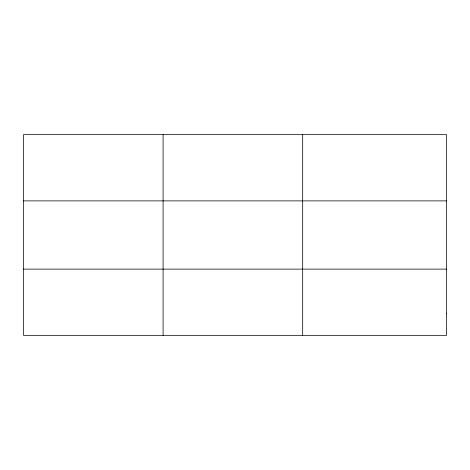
<?xml version="1.0" encoding="UTF-8"?>
<svg xmlns="http://www.w3.org/2000/svg" width="470" height="470" viewBox="0 0 470 470"><rect width="100%" height="100%" fill="white"/><g stroke="black" fill="none" stroke-linecap="round" stroke-linejoin="round"><path stroke-width="0.7" d="M163.09 335.339L163.09 134.661M302.68 335.339L302.68 134.661M23.5 200.884L446.5 200.884M23.5 269.116L446.5 269.116M446.5 313.267L446.5 335.339L23.5 335.339L23.5 134.661L446.5 134.661L446.5 313.267"/></g></svg>
